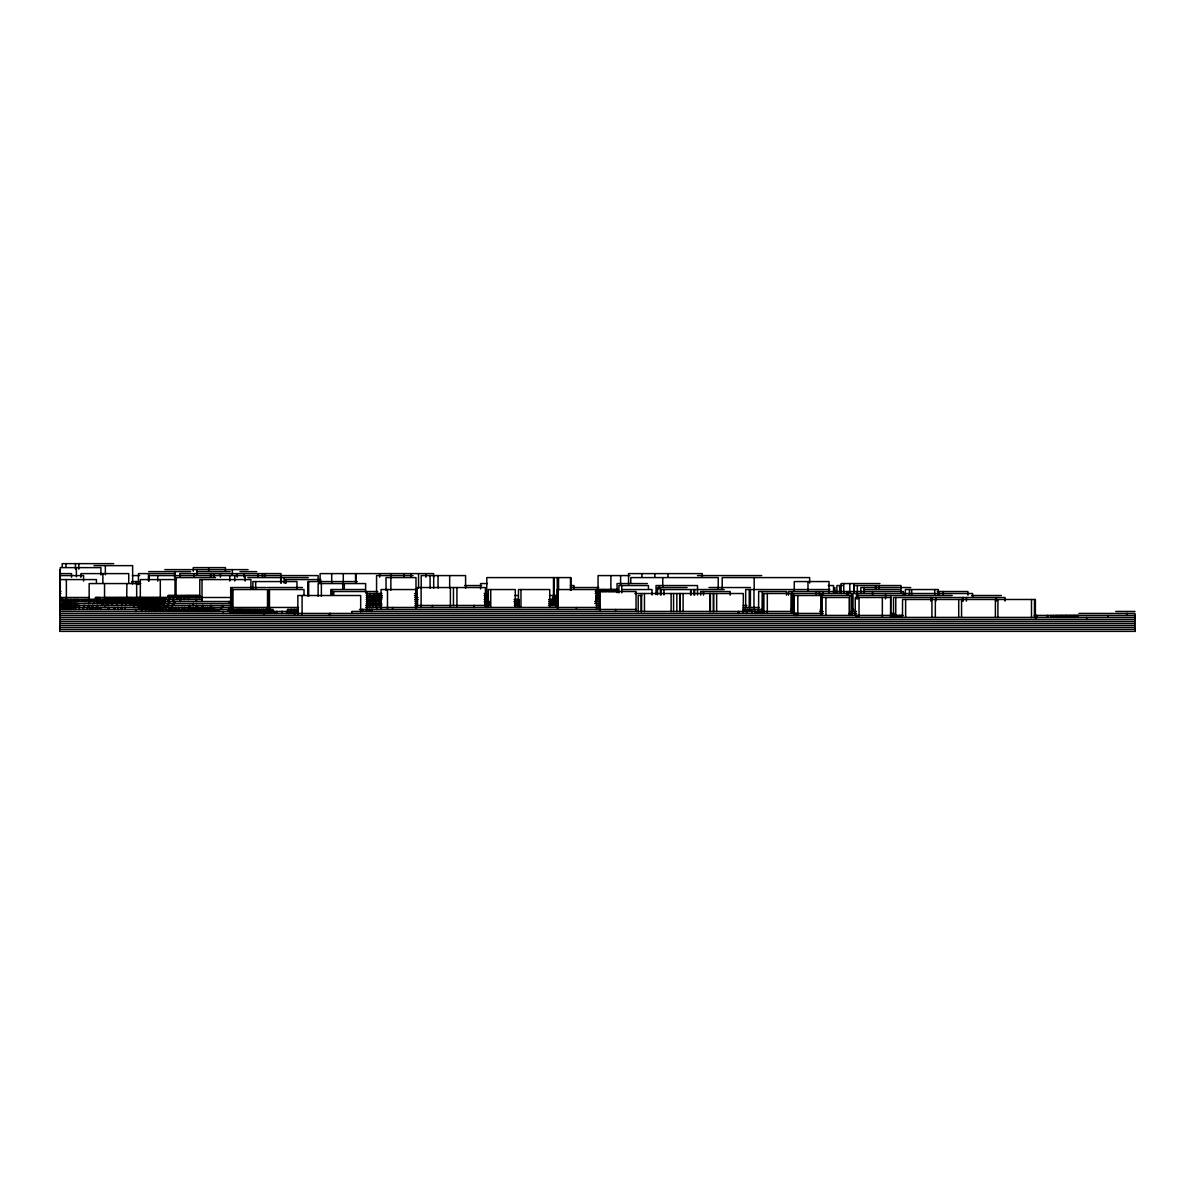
<?xml version="1.0" encoding="UTF-8"?>
<svg xmlns="http://www.w3.org/2000/svg" width="1195" height="1195" viewBox="0 0 1195 1195"><rect width="100%" height="100%" fill="white"/><g stroke="black" fill="none" stroke-linecap="round" stroke-linejoin="round"><path stroke-width="1.5" d="M60.004 597.5L60.004 627.375L1134.996 627.375M60.004 619.413L1134.996 619.413L1134.996 615.425L1034.228 615.425M113.719 563.637L62.215 563.637L62.215 567.311M94.032 565.638L132.645 565.638L132.645 583.892M164.82 569.612L248.067 569.612M148.688 571.613L190.602 571.613M198.056 571.613L230.187 571.613M239.941 571.613L256.716 571.613M59.75 573.6L71.536 573.6L71.536 577.215M59.75 575.587L83.605 575.587L83.605 581.069M132.361 575.587L139.666 575.587M413.067 575.587L376.559 575.587L376.559 593.691M629.825 575.587L598.053 575.587L598.053 590.076M697.462 575.587L761.708 575.587M215.518 577.588L175.023 577.588L175.023 595.693M247.798 577.588L308.19 577.588M59.75 579.575L96.436 579.575L96.436 583.19M175.994 579.575L140.323 579.575L140.323 597.829M132.062 581.562L139.173 581.562M357.26 581.562L307.862 581.562L307.862 596.051M140.711 583.563L89.162 583.563L89.162 599.995M487.44 583.563L480.554 583.563L480.554 588.986M647.376 583.563L617.068 583.563L617.068 592.615M879.923 583.563L841.101 583.563L841.101 592.69M464.646 585.55L481.615 585.55M570.418 585.55L574.018 585.55L574.018 589.195M828.24 585.55L833.527 585.55L833.527 592.795M842.4 585.55L836.888 585.55L836.888 592.854M265.977 587.537L230.695 587.537L230.695 607.463M267.187 587.537L302.469 587.537M570.493 587.537L598.71 587.537M687.08 587.537L657.549 587.537L657.549 594.781M709.023 587.537L750.49 587.537M898.745 587.537L860.833 587.537L860.833 593.019M899.88 587.537L910.665 587.537M231.725 589.538L267.516 589.538L267.516 611.437M365.177 589.538L330.836 589.538L330.836 594.961M617.666 589.538L557.214 589.538L557.214 607.643M622.461 589.538L651.992 589.538L651.992 594.961M724.185 589.538L691.098 589.538L691.098 594.961M829.778 589.538L745.68 589.538L745.68 607.643M863.836 589.538L900.238 589.538M59.75 591.525L60.9 591.525M377.814 591.525L332.434 591.525L332.434 595.14M595.259 591.525L636.039 591.525L636.039 611.437M937.283 591.525L967.89 591.525L967.89 595.17M59.75 593.512L60.9 593.512M366.223 593.512L382.012 593.512M414.516 593.512L416.502 593.512L416.502 595.513M484.229 593.512L486.709 593.512M595.259 593.512L599.248 593.512M634.874 593.512L743.32 593.512L743.32 613.438M824.102 593.512L851.945 593.512L851.945 613.438M933.713 593.512L852.961 593.512L852.961 611.616M934.52 593.512L972.611 593.512L972.611 597.186M366.223 595.513L382.012 595.513M414.516 595.513L417.01 595.513L417.01 601.488M484.229 595.513L487.216 595.513M514.612 595.513L518.316 595.513M549.819 595.513L557.423 595.513M599.248 595.513L595.752 595.513L595.752 601.488M641.76 595.513L638.205 595.513L638.205 611.81M821.114 595.513L794.018 595.513L794.063 615.425L794.152 613.438M858.055 595.513L952.206 595.513M971.64 595.513L1001.35 595.513M59.75 597.5L89.356 597.5M230.993 597.5L95.331 597.5L95.346 601.488M366.223 597.5L381.832 597.5M415.009 597.5L417.996 597.5M484.722 597.5L487.216 597.5M552.434 597.5L557.423 597.5M595.752 597.5L599.263 597.5M822.1 597.5L849.197 597.5L849.197 615.425M201.761 599.487L59.75 599.487L59.75 569.612M366.223 599.487L381.653 599.487L381.653 595.513M415.009 599.487L417.996 599.487M484.229 599.487L487.216 599.487M514.104 599.487L519.078 599.487L519.078 607.463M548.908 599.487L557.916 599.487M595.752 599.487L598.262 599.487L598.262 597.5M60.004 601.488L230.993 601.488M366.223 601.488L381.16 601.488L381.16 595.513M415.009 601.488L417.503 601.488M484.229 601.488L489.203 601.488L489.203 605.462M514.104 601.488L519.078 601.488M548.908 601.488L557.916 601.488M594.781 601.488L598.486 601.488M60.004 603.475L230.366 603.475M366.223 603.475L381.653 603.475L381.653 605.462L365.715 605.462M415.009 603.475L417.503 603.475M489.203 603.475L484.722 603.475L484.722 601.488M519.078 603.475L514.567 603.475L514.567 601.488M548.953 603.475L557.916 603.475M594.781 603.475L598.486 603.475M60.004 605.462L231.875 605.462M415.009 605.462L489.577 605.462M514.328 605.462L519.078 605.462M548.535 605.462L557.363 605.462L557.363 603.475M596.275 605.462L599.756 605.462M743.156 605.462L746.83 605.462M60.004 607.463L267.635 607.463L267.635 613.438M268.218 607.463L298.556 607.463M365.715 607.463L599.756 607.463M743.156 607.463L759.183 607.463M60.004 609.45L273.102 609.45L273.102 611.437M298.496 609.45L287.547 609.45L287.547 611.437M359.426 609.45L636.039 609.45M742.648 609.45L762.231 609.45M794.421 609.45L790.941 609.45L790.941 611.437M820.323 609.45L820.86 611.437M851.721 609.45L853.708 609.45M60.004 611.437L298.496 611.437M794.421 611.437L351.763 611.437L351.763 613.438M819.71 611.437L823.25 611.437M851.184 611.437L856.516 611.437M1115.772 611.437L1134.996 611.437M60.004 613.438L823.25 613.438M848.823 613.438L856.621 613.438M890.798 613.438L894.487 613.438M1078.921 613.438L1134.996 613.438L1134.996 629.362M903.136 615.425L60.004 615.425L60.004 589.538M60.004 617.412L1134.996 617.412M60.004 621.4L1134.996 621.4M60.004 623.387L1134.996 623.387M1134.996 625.388L60.004 625.388L59.989 629.362M1126.975 613.438L1126.975 615.425M1107.914 615.425L1107.914 617.412M1086.658 617.412L1086.658 619.413M1078.234 615.425L1078.234 617.412M1077.741 615.425L1077.741 617.412M1077.248 615.425L1077.248 617.412M1076.247 615.425L1076.247 617.412M1075.754 615.425L1075.754 617.412M1074.753 615.425L1074.753 617.412M1074.26 615.425L1074.26 617.412M1073.752 615.425L1073.752 617.412M1073.259 615.425L1073.259 617.412M1072.259 615.425L1072.259 617.412M1071.766 615.425L1071.766 617.412M1070.765 615.425L1070.765 617.412M1070.272 615.425L1070.272 617.412M1069.271 615.425L1069.271 617.412M1068.778 615.425L1068.778 617.412M1067.777 615.425L1067.777 617.412M1067.284 615.425L1067.284 617.412M1066.284 615.425L1066.284 617.412M1065.88 615.425L1065.88 617.412M1065.298 615.425L1065.298 617.412M1064.79 615.425L1064.79 617.412M1063.296 615.425L1063.296 617.412M1062.803 615.425L1062.803 617.412M1061.802 615.425L1061.802 617.412M1061.309 615.425L1061.309 617.412M1060.309 615.425L1060.309 617.412M1059.816 615.425L1059.816 617.412M1058.322 615.425L1058.322 617.412M1057.829 615.425L1057.829 617.412M1056.335 615.425L1056.335 617.412M1055.827 615.425L1055.827 617.412M1053.841 615.425L1053.841 617.412M1053.348 615.425L1053.348 617.412M1051.346 615.425L1051.346 617.412M1050.853 615.425L1050.853 617.412M1047.866 615.425L1047.866 617.412M1047.373 615.425L1047.373 617.412M1036.916 615.425L1036.916 617.412M1036.409 615.425L1036.409 617.412M1036.259 617.412L1036.259 619.413M1035.378 617.591L1035.378 599.487L902.554 599.487L902.479 617.412M1034.467 599.487L1034.467 617.591M1031.494 599.487L1031.494 617.591M1005.01 601.115L1005.01 597.5L893.516 597.5L893.516 615.604M997.915 599.487L997.915 617.591M996.301 597.5L996.301 601.115M995.39 599.487L995.39 617.412M966.411 597.5L966.411 601.115M962.961 597.5L962.961 601.115M962.662 597.5L962.662 601.115M961.557 599.487L961.557 617.412M958.719 599.487L958.719 617.412M943.318 591.525L943.318 595.17M939.24 591.525L939.24 595.17M938.314 594.961L938.314 589.538L905.377 589.538L905.377 594.961M935.79 597.5L935.79 601.115M935.341 599.487L935.341 617.412M934.699 589.538L934.699 595.005M931.966 597.5L931.891 617.412M930.771 597.5L930.771 601.115M911.666 589.538L911.666 595.005M909.455 589.538L909.41 595.005M905.631 599.487L905.631 617.412M903.42 595.17L903.42 591.525L788.491 591.525L788.491 595.14M901.478 615.425L901.478 617.412M900.985 592.854L900.985 585.55L875.816 585.55L875.816 589.195M900.985 615.425L900.985 617.412M899.491 615.425L899.491 617.412M898.984 615.425L898.984 617.412M897.027 615.425L897.027 617.412M896.504 615.425L896.504 617.412M895.772 597.5L895.772 615.604M895.01 615.425L895.01 617.412M894.502 615.425L894.502 617.412M893.009 615.425L893.009 617.412M892.516 615.425L892.516 617.412M891.022 615.425L891.022 617.412M890.798 595.513L890.798 615.425M890.529 617.412L890.633 597.5L855.247 597.5L855.247 615.604M885.54 593.512L885.54 598.949M882.343 597.5L882.343 617.412M879.102 585.55L879.102 589.195M875.457 589.165L875.457 585.55L854.141 585.55L854.141 592.795M872.559 591.525L872.559 595.14M864.164 587.537L864.164 593.019M859.041 597.5L859.041 617.412M857.696 593.512L857.696 598.949M857.338 585.55L857.338 592.795M857.233 615.425L857.233 617.412M856.74 615.425L856.8 617.412M856.516 593.512L856.516 598.949M856.217 615.425L856.232 617.412M853.857 583.563L853.857 592.615M852.707 609.45L852.707 611.437M852.304 615.425L852.304 595.513L822.026 595.513L822.1 615.425M851.706 609.45L851.721 611.437M851.736 613.438L851.736 615.425M849.869 595.513L849.869 615.425M849.794 583.563L849.794 592.615M848.271 591.525L848.271 595.14M847.21 591.525L847.21 595.14M843.76 583.563L843.76 592.69M839.637 585.55L839.637 592.854M834.917 587.537L834.917 592.974M829.031 592.317L829.031 581.562L794.272 581.562L794.272 590.524M825.894 597.5L825.894 615.425M822.922 591.525L822.922 595.14M821.428 613.438L821.428 593.512L793.226 593.512L793.226 611.616M821.07 593.512L821.114 615.425M819.367 591.525L819.367 595.14M816.334 591.525L816.334 595.14M809.657 583.055L809.657 577.588L722.198 577.588L722.198 588.537M807.984 581.562L807.984 590.524M797.812 595.513L797.812 615.425M797.468 613.438L797.468 615.425M797.035 613.438L796.975 615.425M796.542 613.438L796.482 615.425M796.049 613.438L795.989 615.425M795.571 613.438L795.497 615.425M794.615 613.438L794.615 615.425M793.585 593.512L793.585 611.616M792.927 609.45L792.927 611.437M792.434 609.45L792.434 611.437M792.046 591.525L792.046 609.629M791.941 611.437L791.941 613.438M791.434 613.438L791.598 593.512L763.396 593.512L763.396 611.616M791.239 593.512L791.239 611.616M786.504 595.14L786.504 591.525L758.661 591.525L758.571 611.437M767.309 593.512L767.309 613.438M764.053 611.437L764.053 613.438M763.754 593.512L763.754 613.438M762.559 611.437L762.559 613.438M762.216 591.525L762.066 613.438M760.573 611.437L760.573 613.438M760.065 611.437L760.065 613.438M758.078 609.45L758.078 613.438M757.585 611.437L757.585 613.438M755.584 611.437L755.584 613.438M755.091 609.45L755.091 613.438M754.598 609.45L754.598 611.437M754.179 577.588L754.179 590.36M753.97 589.538L753.97 609.45M752.103 609.45L752.103 613.438M751.61 609.45L751.61 611.437M750.415 589.538L750.415 607.643M749.609 609.45L749.609 611.437M749.235 589.538L749.235 607.643M749.116 609.45L749.116 611.437M748.115 609.45L748.115 611.437M747.622 609.45L747.622 611.437M746.621 611.437L746.621 613.438M746.128 609.45L746.128 611.437M745.635 609.45L745.635 611.437M744.634 609.45L744.634 611.437M744.141 609.45L744.141 611.437M743.141 609.45L743.141 611.437M738.704 611.437L738.704 613.438M738.211 611.437L738.226 613.438M730.175 595.14L730.175 591.525L700.643 591.525L700.643 595.14M718.225 588.537L718.225 577.588L630.766 577.588L630.766 583.055M716.656 593.512L716.656 611.616M713.788 593.512L713.788 611.616M713.266 593.512L713.266 611.616M710.398 593.512L710.398 611.616M709.77 593.512L709.77 611.616M703.511 591.525L703.511 595.14M702.316 577.215L702.316 573.6L628.555 573.6L628.555 584.46M697.507 589.165L697.507 585.55L656.04 585.55L656.04 594.602M697.521 589.538L697.521 594.961M694.654 589.538L694.654 594.961M693.966 589.538L693.966 594.961M690.635 594.961L690.635 589.538L661.104 589.538L661.104 594.961M683.107 593.512L683.107 611.616M680.239 593.512L680.239 611.616M679.716 593.512L679.716 611.616M676.848 593.512L676.848 611.616M673.562 593.512L673.562 611.616M671.127 593.512L671.127 611.616M668.05 573.6L668.05 577.215M663.972 589.538L663.972 594.961M662.747 577.588L662.747 586.715M660.417 587.537L660.417 594.781M658.983 585.55L658.983 589.165M654.845 573.6L654.845 577.215M648.437 589.195L648.437 585.55L618.905 585.55L618.905 592.854M644.463 593.512L644.463 611.616M641.879 573.6L641.879 577.215M641.595 593.512L641.595 611.616M641.073 595.513L641.073 611.81M621.773 585.55L621.773 592.854M620.608 575.587L620.608 584.639M617.173 589.538L617.173 591.525M616.665 589.538L616.665 591.525M616.172 589.538L616.172 591.525M615.679 589.538L615.679 591.525M615.604 609.45L615.604 611.437M615.171 589.538L615.171 591.525M614.678 589.538L614.678 591.525M614.185 589.538L614.185 591.525M613.677 589.538L613.677 591.525M613.184 589.538L613.184 591.525M612.691 589.538L612.691 591.525M612.184 589.538L612.184 591.525M611.691 589.538L611.691 591.525M611.198 589.538L611.198 591.525M610.884 575.587L610.884 590.076M610.69 589.538L610.69 591.525M610.197 589.538L610.197 591.525M609.704 589.538L609.704 591.525M609.196 589.538L609.196 591.525M608.703 589.538L608.703 591.525M608.21 589.538L608.21 591.525M607.209 589.538L607.209 591.525M606.716 589.538L606.716 591.525M606.209 589.538L606.209 591.525M605.716 589.538L605.716 591.525M605.223 589.538L605.223 591.525M604.715 589.538L604.715 591.525M604.222 589.538L604.222 591.525M603.729 589.538L603.729 591.525M603.221 589.538L603.221 591.525M602.728 589.538L602.728 591.525M602.235 589.538L602.235 591.525M601.727 589.538L601.727 591.525M601.234 589.538L601.234 591.525M600.741 589.538L600.741 591.525M600.234 589.538L600.159 611.437M599.696 589.538L599.696 591.525M599.248 589.538L599.263 609.629M598.74 591.525L598.74 593.512M598.74 595.513L598.74 597.5M598.247 589.538L598.247 593.512M597.754 589.538L597.754 593.512M597.769 597.5L597.784 599.487M597.246 589.538L597.246 597.5M596.753 589.538L596.783 601.488M596.529 589.538L596.529 609.45M596.2 589.538L596.26 593.512M596.26 595.513L596.26 597.5M596.26 599.487L596.26 601.488M595.752 589.538L595.752 591.525M576.423 607.463L576.423 609.45M570.956 590.36L570.956 577.588L486.813 577.588L486.709 607.463M570.493 577.588L570.493 590.36M558.543 577.588L558.543 590.36M558.199 589.538L558.199 609.45M557.647 577.588L557.647 590.255M557.348 577.588L557.423 599.487M556.915 595.513L556.915 607.463M556.422 597.5L556.422 603.475M556.422 605.462L556.422 607.463M555.929 603.475L555.929 605.462M555.421 595.513L555.421 605.462M554.928 595.513L554.883 605.462M554.39 597.5L554.39 599.487M554.435 601.488L554.435 605.462M554.047 577.588L553.927 603.475M553.524 577.588L553.434 605.462M552.941 597.5L552.941 599.487M552.941 601.488L552.941 605.462M552.434 599.487L552.389 605.462M551.941 599.487L551.941 605.462M551.403 599.487L551.448 603.475M550.94 599.487L550.94 605.462M550.447 601.488L550.447 605.462M549.954 599.487L549.954 605.462M549.73 607.463L549.73 589.538L518.481 589.538L518.481 607.463M549.446 599.487L549.446 605.462M520.96 589.538L520.96 607.463M518.54 599.487L518.585 605.462M518.077 599.487L518.077 601.488M518.077 605.462L518.077 607.463M517.584 599.487L517.54 607.463M517.091 599.487L517.091 605.462M516.584 599.487L516.584 603.475M516.091 599.487L516.091 605.462M515.598 599.487L515.598 601.488M515.553 603.475L515.553 605.462M515.299 607.463L515.299 589.538L488.352 589.538L488.352 607.463M515.09 599.487L515.09 603.475M490.742 589.538L490.742 607.463M488.71 601.488L488.71 603.475M487.709 601.488L487.709 603.475M487.216 601.488L487.216 607.463M486.216 593.512L486.216 603.475M485.663 593.512L485.723 605.462M485.424 607.463L485.424 587.537L417.16 587.537L417.16 607.463M485.215 593.512L485.215 595.513M485.215 599.487L485.2 605.462M484.722 595.513L484.722 599.487M474.266 605.462L474.266 607.463M474.161 605.462L474.161 607.463M465.587 588.269L465.587 575.587L421.193 575.587L421.193 588.269M456.923 587.537L456.923 607.463M453.458 587.537L453.458 605.641M450.395 587.537L450.395 607.463M449.664 575.587L449.664 588.269M438.042 575.587L438.042 588.134M433.695 575.587L433.695 588.269M433.576 577.215L433.576 573.6L320.096 573.6L320.096 582.562M432.381 605.462L432.381 607.463M430.08 575.587L430.08 588.269M425.853 573.6L425.853 577.215M421.118 587.537L421.118 607.463M418.549 573.6L418.549 588.089M417.473 599.487L417.503 605.462M416.965 603.475L416.965 605.462M416.502 597.5L416.502 599.487M416.502 601.488L416.502 605.462M416.009 603.475L415.98 577.588L386.015 577.588L386.015 590.255M416.009 605.462L416.009 607.463M415.83 609.45L415.83 589.538L381.056 589.538L381.056 609.45M415.516 595.513L415.516 601.488M415.516 605.462L415.516 607.463M410.826 573.6L410.826 577.215M404.224 573.6L404.224 577.215M392.587 607.463L392.587 609.45M390.87 577.588L390.87 590.255M390.75 573.6L390.75 577.215M387.479 589.538L387.479 609.45M381.16 603.475L381.16 605.462M380.652 595.513L380.652 601.488M380.159 595.513L380.159 599.487M380.159 603.475L380.159 607.463M379.637 573.6L379.637 577.215M379.666 595.513L379.577 599.487M379.666 601.488L379.666 607.463M379.159 593.512L379.159 605.462M379.069 597.5L379.069 599.487M378.666 593.512L378.666 601.488M378.666 603.475L378.666 605.462M378.576 597.5L378.576 599.487M378.173 595.513L378.113 599.487L378.068 597.5M377.665 595.513L377.665 599.487M377.575 597.5L377.575 599.487M377.172 595.513L377.172 601.488M377.172 603.475L377.172 605.462M377.172 607.463L377.172 609.45M377.067 597.5L377.067 599.487M376.679 593.512L376.679 595.513M376.679 601.488L376.619 597.5L376.544 599.487M376.679 603.475L376.679 609.45M376.171 593.512L376.111 599.487L376.037 597.5M376.171 601.488L376.171 603.475M376.171 605.462L376.171 607.463M375.678 595.513L375.603 599.487M375.678 601.488L375.678 605.462M375.514 597.5L375.514 599.487M375.185 595.513L375.185 601.488M375.185 603.475L375.185 605.462M375.006 597.5L375.006 599.487M374.677 595.513L374.677 601.488M374.513 597.5L374.513 599.487M374.184 593.512L374.095 599.487M374.184 603.475L374.184 605.462M374.005 597.5L374.005 599.487M373.691 593.512L373.602 599.487M373.691 603.475L373.691 605.462M373.438 597.5L373.438 599.487M373.139 595.513L373.139 597.5M373.184 599.487L373.184 603.475M373.184 605.462L373.184 607.463M372.885 597.5L372.885 599.487M372.691 595.513L372.691 597.5M372.691 599.487L372.691 607.463M372.526 597.5L372.526 599.487M372.198 603.475L372.198 605.462M372.168 609.45L372.183 611.437M371.69 595.513L371.69 597.5M371.69 599.487L371.69 601.488M371.69 609.45L371.675 611.437M371.197 595.513L371.197 597.5M371.197 599.487L371.197 601.488M371.197 603.475L371.197 605.462M371.182 609.45L371.197 611.437M370.704 595.513L370.704 597.5M370.704 601.488L370.704 605.462M370.196 593.512L370.196 597.5M370.196 599.487L370.196 603.475M369.703 593.512L369.643 597.5M369.703 599.487L369.703 601.488M369.703 605.462L369.703 607.463M369.703 609.45L369.703 611.437M369.21 595.513L369.21 597.5M369.21 603.475L369.21 607.463M369.21 609.45L369.21 611.437M368.702 599.487L368.702 605.462M368.209 595.513L368.209 597.5M368.209 599.487L368.209 603.475M367.716 595.513L367.716 597.5M367.716 599.487L367.716 601.488M367.716 603.475L367.716 605.462M367.209 599.487L367.209 601.488M367.209 603.475L367.209 605.462M366.775 591.525L366.716 611.437M366.223 609.45L366.223 611.437M365.64 592.69L365.64 583.563L318.124 583.563L318.124 596.335M362.727 609.45L362.727 611.437M362.234 609.45L362.234 611.437M360.681 611.81L360.681 595.513L297.839 595.513L297.839 615.425M355.901 573.6L355.901 582.652M355.542 573.6L355.542 582.652M344.309 583.563L344.309 589.03M343.294 573.6L343.294 582.652M342.711 583.563L342.711 589.03M333.719 591.525L333.719 595.14M332.12 589.538L332.12 594.961M331.702 573.6L331.702 582.652M330.328 613.438L330.283 615.425M329.342 613.438L329.327 615.425M321.38 583.563L321.38 596.335M320.753 583.19L320.753 579.575L285.351 579.575L285.351 583.19M318.871 579.575L318.871 583.19M318.154 581.069L318.154 575.587L149.151 575.587L149.151 581.069M308.668 581.562L308.668 596.051M304.008 595.005L304.008 589.538L268.218 589.538L268.218 607.792M302.096 595.513L302.096 615.425M298.003 611.437L298.003 613.438M297.51 611.437L297.51 613.438M296.972 588.866L296.972 581.562L252.862 581.562L252.862 588.866M296.509 609.45L296.509 613.438M296.016 609.45L296.016 613.438M295.509 611.437L295.509 613.438M295.016 611.437L295.016 613.438M294.523 609.45L294.523 615.425M294.015 609.45L294.015 613.438M293.522 611.437L293.522 613.438M293.029 611.437L293.029 613.438M292.028 611.437L292.028 613.438M291.535 609.45L291.535 613.438M291.027 609.45L291.027 613.438M290.534 611.437L290.534 613.438M290.041 611.437L290.041 613.438M289.534 611.437L289.534 613.438M289.041 611.437L289.041 613.438M288.548 611.437L288.548 613.438M288.04 609.45L288.04 613.438M287.054 611.437L287.054 613.438M286.546 611.437L286.546 613.438M285.993 579.575L285.993 583.19M284.156 577.588L284.156 583.055M282.274 611.437L282.274 613.438M282.065 611.437L282.065 613.438M281.871 611.437L281.871 613.438M281.318 577.588L281.318 583.011M280.959 577.275L280.959 573.6L179.758 573.6L179.758 577.215M280.676 577.588L280.676 583.011M277.091 611.437L277.091 613.438M276.598 611.437L276.598 613.438M274.596 611.437L274.596 613.438M274.103 611.437L274.103 613.438M272.609 611.437L272.609 613.438M272.116 611.437L272.116 613.438M270.623 609.45L270.623 613.438M270.115 609.45L270.115 613.438M269.472 589.538L269.472 611.437M269.129 611.437L269.129 613.438M268.621 611.437L268.621 613.438M267.127 607.463L267.247 613.438M266.634 611.437L266.634 613.438M266.141 611.437L266.141 613.438M265.634 609.45L265.634 611.437M265.245 573.6L265.245 577.275M265.141 609.45L265.141 613.438M264.648 611.437L264.648 613.438M264.304 613.438L264.304 615.425M264.14 611.437L264.14 613.438M263.647 609.45L263.647 613.438M263.154 609.45L263.154 613.438M262.751 611.437L262.751 613.438M262.541 573.6L262.541 577.215M262.153 611.437L262.153 613.438M261.66 609.45L261.66 613.438M261.152 609.45L261.152 613.438M260.659 611.437L260.659 613.438M260.166 611.437L260.166 613.438M259.659 609.45L259.659 613.438M259.166 609.45L259.166 613.438M258.673 611.437L258.673 613.438M258.165 611.437L258.165 613.438M257.971 573.6L257.971 577.215M257.672 609.45L257.672 613.438M257.179 609.45L257.179 613.438M256.671 611.437L256.671 613.438M256.178 609.45L256.178 613.438M255.67 581.562L255.67 588.866M255.685 609.45L255.685 613.438M255.177 611.437L255.177 613.438M254.684 609.45L254.684 613.438M254.191 609.45L254.191 613.438M253.684 611.437L253.684 613.438M253.191 609.45L253.191 613.438M252.698 609.45L252.698 613.438M252.19 611.437L252.19 613.438M251.697 609.45L251.697 613.438M251.204 609.45L251.204 613.438M250.92 588.702L250.92 579.575L199.789 579.575L199.789 597.829M250.696 611.437L250.696 613.438M250.203 609.45L250.203 611.437M249.71 609.45L249.71 613.438M249.277 611.437L249.277 613.438M248.709 609.45L248.709 613.438M248.261 609.45L248.216 613.438M247.709 609.45L247.709 613.438M247.216 609.45L247.216 613.438M246.215 609.45L246.215 613.438M245.767 609.45L245.782 613.438M245.229 609.45L245.229 613.438M245.124 575.587L245.124 581.069M244.721 609.45L244.721 613.438M244.228 611.437L244.228 613.438M244.064 573.6L244.064 577.215M243.735 609.45L243.735 613.438M243.287 609.45L243.287 611.437M242.734 609.45L242.734 613.438M242.241 609.45L242.301 613.438M241.734 609.45L241.734 613.438M241.241 609.45L241.241 613.438M240.748 609.45L240.748 611.437M240.24 609.45L240.24 613.438M239.747 609.45L239.807 613.438M239.254 609.45L239.254 613.438M238.746 609.45L238.746 613.438M238.253 609.45L238.253 611.437M237.76 609.45L237.76 613.438M237.267 573.6L237.267 577.215M237.252 609.45L237.312 613.438M236.759 609.45L236.759 613.438M236.266 609.45L236.266 613.438M235.266 609.45L235.266 611.437M234.758 575.587L234.758 581.069M234.773 609.45L234.773 613.438M234.265 611.437L234.265 613.438M233.772 609.45L233.772 611.437M233.279 609.45L233.279 613.438M232.98 589.538L232.98 609.614M232.771 611.437L232.771 613.438M232.353 569.612L232.353 575.094M232.278 607.463L232.278 611.437M231.875 587.537L231.785 611.437M230.784 609.45L230.784 613.438M230.291 609.45L230.291 613.438M229.798 575.587L229.798 581.069M229.291 601.488L229.291 603.475M229.291 607.463L229.291 609.45M228.798 601.488L228.798 603.475M228.798 607.463L228.798 609.45M228.29 609.45L228.29 611.437M227.797 609.45L227.797 611.437M225.437 571.27L225.437 567.625L193.291 567.625L193.291 571.27M223.346 611.437L223.346 613.438M222.823 605.462L222.823 607.463M222.315 605.462L222.315 607.463M221.329 607.463L221.329 609.45M220.821 607.463L220.821 609.45M220.448 573.6L220.448 577.215M219.327 609.45L219.327 611.437M218.834 609.45L218.834 611.437M217.341 609.45L217.341 611.437M216.848 609.45L216.848 611.437M215.847 609.45L215.847 611.437M215.354 609.45L215.354 611.437M214.353 609.45L214.353 611.437M213.995 573.6L213.995 577.215M213.86 607.463L213.86 611.437M213.352 607.463L213.352 609.45M212.859 609.45L212.859 611.437M212.366 609.45L212.366 611.437M211.859 607.463L211.859 611.437M211.366 605.462L211.366 611.437M211.186 573.6L211.186 577.215M210.873 605.462L210.873 607.463M210.873 609.45L210.873 611.437M210.559 573.6L210.559 577.215M210.365 609.45L210.365 611.437M209.872 607.463L209.827 611.437M209.379 607.463L209.379 611.437M208.647 567.625L208.647 571.27M208.378 609.45L208.378 611.437M207.885 607.463L207.885 611.437M207.377 607.463L207.377 611.437M206.884 609.45L206.884 611.437M206.347 609.45L206.347 611.437M205.884 609.45L205.884 611.437M205.391 607.463L205.391 609.45M204.898 607.463L204.898 611.437M204.39 609.45L204.39 611.437M203.897 609.45L203.897 611.437M203.404 607.463L203.404 611.437M202.896 605.462L202.851 611.437M202.403 605.462L202.403 607.463M202.403 609.45L202.403 611.437M202.015 579.575L202.015 601.488M201.402 607.463L201.402 611.437M200.909 607.463L200.909 611.437M199.909 597.5L199.909 595.513L168.032 595.513L168.032 597.5M199.909 609.45L199.909 611.437M199.416 595.513L199.416 597.5M199.416 609.45L199.416 611.437M198.923 595.513L198.923 597.5M198.923 607.463L198.878 611.437M198.415 595.513L198.415 597.5M198.415 607.463L198.415 611.437M197.922 595.513L197.922 597.5M197.429 595.513L197.429 597.5M197.429 609.45L197.429 611.437M197.265 569.612L197.265 575.094M197.055 569.612L197.055 575.049M196.921 595.513L196.921 597.5M196.921 605.462L196.921 607.463M196.921 609.45L196.921 611.437M196.428 595.513L196.428 597.5M196.428 599.487L196.428 601.488M196.428 605.462L196.428 607.463M196.383 609.45L196.383 611.437M195.935 595.513L195.935 597.5M195.935 599.487L195.935 601.488M195.935 607.463L195.935 611.437M195.427 595.513L195.427 597.5M195.427 607.463L195.427 609.45M194.934 595.513L194.934 597.5M194.934 609.45L194.934 611.437M194.441 595.513L194.441 597.5M194.441 609.45L194.441 611.437M194.262 573.6L194.262 577.215M193.934 595.513L193.934 597.5M193.441 595.513L193.441 597.5M193.441 603.475L193.441 605.462M193.441 607.463L193.441 611.437M192.948 595.513L192.948 597.5M192.948 603.475L192.948 605.462M192.948 607.463L192.948 611.437M192.44 595.513L192.44 597.5M191.947 595.513L191.947 597.5M191.947 609.45L191.947 611.437M191.454 595.513L191.454 597.5M191.454 609.45L191.454 611.437M190.946 595.513L190.946 597.5M190.946 607.463L190.946 609.45M190.453 595.513L190.453 597.5M190.453 607.463L190.453 611.437M189.96 595.513L189.96 597.5M189.96 605.462L189.96 607.463M189.96 609.45L189.96 611.437M189.452 595.513L189.452 597.5M189.452 605.462L189.452 607.463M188.959 595.513L188.959 597.5M188.959 609.45L188.959 611.437M188.466 595.513L188.466 599.487M188.466 607.463L188.466 611.437M187.959 595.513L187.959 599.487M187.959 607.463L187.929 611.437M187.466 595.513L187.466 597.5M187.466 609.45L187.466 611.437M186.973 595.513L186.973 597.5M186.465 595.513L186.465 597.5M186.465 609.45L186.465 611.437M185.972 595.513L185.972 597.5M185.972 609.45L185.972 611.437M185.479 595.513L185.479 597.5M184.926 595.513L184.926 597.5M184.971 607.463L184.971 611.437M184.478 595.513L184.478 599.487M184.478 607.463L184.478 611.437M183.985 597.5L183.985 599.487M183.477 595.513L183.477 597.5M183.477 609.45L183.477 611.437M182.984 609.45L182.984 611.437M182.491 595.513L182.491 597.5M182.491 607.463L182.491 609.45M181.984 595.513L181.984 597.5M181.984 607.463L181.984 611.437M181.491 595.513L181.491 597.5M181.491 609.45L181.491 611.437M180.953 595.513L180.998 599.487M180.49 597.5L180.49 601.488M179.997 599.487L179.997 601.488M179.997 609.45L179.997 611.437M179.504 609.45L179.504 611.437M178.996 595.513L178.996 597.5M178.996 607.463L178.996 609.45M178.503 595.513L178.503 597.5M178.503 607.463L178.503 611.437M178.01 609.45L178.01 611.437M177.502 597.5L177.502 599.487M177.009 595.513L177.009 599.487M176.457 595.513L176.516 597.5M176.516 609.45L176.516 611.437M176.053 577.588L176.053 597.5M176.009 607.463L176.009 611.437M175.516 607.463L175.516 609.45M175.023 571.613L175.023 577.036M175.023 601.488L175.023 603.475M175.023 609.45L175.023 611.437M174.47 577.245L174.47 573.6L138.426 573.6L138.426 584.549M174.515 601.488L174.515 603.475M174.515 609.45L174.515 611.437M173.499 595.513L173.529 601.488M173.529 603.475L173.529 605.462M173.021 597.5L173.021 601.488M173.021 603.475L173.021 605.462M173.021 609.45L173.021 611.437M172.483 595.513L172.498 597.5M172.528 607.463L172.528 611.437M172.005 595.513L171.975 597.5M172.035 605.462L172.035 609.45M171.527 605.462L171.527 607.463M171.034 595.513L170.99 597.5M171.034 609.45L171.034 611.437M170.497 595.513L170.512 597.5M170.541 609.45L170.541 611.437M170.019 595.513L169.989 597.5M169.511 595.513L169.541 599.487M169.541 601.488L169.541 603.475M169.541 607.463L169.541 609.45M169.003 595.513L169.048 599.487M169.048 601.488L169.048 603.475M169.048 607.463L169.048 611.437M168.495 595.513L168.495 597.5M168.54 599.487L168.54 601.488M168.54 609.45L168.54 611.437M168.047 599.487L168.047 601.488M168.047 603.475L168.047 605.462M167.554 603.475L167.554 607.463M167.046 605.462L167.046 607.463M166.553 609.45L166.553 611.437M166.06 597.5L166.06 599.487M166.06 607.463L166.06 611.437M165.552 597.5L165.552 599.487M165.552 607.463L165.552 609.45M165.059 601.488L165.059 603.475M164.566 599.487L164.566 603.475M164.566 605.462L164.566 607.463M164.059 599.487L164.059 601.488M164.059 603.475L164.059 607.463M163.566 597.5L163.566 599.487M163.566 603.475L163.566 605.462M163.566 609.45L163.566 611.437M163.073 597.5L163.073 599.487M163.073 607.463L163.073 611.437M162.565 601.488L162.565 603.475M162.565 605.462L162.565 609.45M162.072 601.488L162.072 603.475M162.072 605.462L162.072 607.463M161.579 597.5L161.579 601.488M161.579 603.475L161.579 605.462M161.579 607.463L161.579 609.45M161.071 597.5L161.071 601.488M161.071 603.475L161.071 605.462M161.071 607.463L161.071 609.45M160.578 597.5L160.578 599.487M160.578 605.462L160.578 607.463M160.578 609.45L160.578 611.437M160.294 579.575L160.294 597.829M160.085 597.5L160.085 599.487M160.085 601.488L160.085 603.475M160.085 605.462L160.085 607.463M160.085 609.45L160.085 611.437M159.547 597.5L159.547 599.487M159.577 601.488L159.577 603.475M159.577 607.463L159.577 609.45M159.084 597.5L159.084 599.487M159.084 603.475L159.084 605.462M159.084 607.463L159.084 609.45M158.591 599.487L158.591 601.488M158.591 603.475L158.591 607.463M158.084 597.5L158.084 601.488M158.084 605.462L158.084 607.463M157.74 575.587L157.74 581.069M157.591 597.5L157.591 599.487M157.591 601.488L157.591 603.475M157.591 609.45L157.591 611.437M157.098 597.5L157.098 599.487M157.098 601.488L157.098 603.475M157.098 605.462L157.098 611.437M156.59 597.5L156.59 599.487M156.59 603.475L156.59 609.45M156.067 597.5L156.097 601.488M156.097 603.475L156.097 605.462M155.604 597.5L155.604 603.475M155.604 607.463L155.604 609.45M155.096 601.488L155.096 603.475M155.096 605.462L155.096 609.45M154.603 597.5L154.603 599.487M154.603 603.475L154.603 607.463M154.603 609.45L154.603 611.437M154.11 597.5L154.11 601.488M154.11 603.475L154.11 605.462M154.11 609.45L154.11 611.437M153.602 597.5L153.602 601.488M153.602 607.463L153.602 609.45M153.109 597.5L153.109 599.487M153.109 601.488L153.109 609.45M152.616 597.5L152.616 599.487M152.616 601.488L152.616 607.463M152.109 597.5L152.109 599.487M151.616 597.5L151.616 601.488M151.616 607.463L151.616 611.437M151.123 597.5L151.123 611.437M150.615 597.5L150.615 599.487M150.615 601.488L150.615 607.463M150.122 607.463L150.122 609.45M149.629 597.5L149.629 603.475M149.629 607.463L149.629 609.45M149.121 597.5L149.121 607.463M149.121 609.45L149.121 611.437M148.628 597.5L148.628 599.487M148.628 603.475L148.628 611.437M148.449 573.6L148.449 580.904M148.135 597.5L148.135 599.487M148.135 607.463L148.135 609.45M147.627 597.5L147.627 603.475M147.134 597.5L147.134 609.45M146.641 603.475L146.641 609.45M146.134 597.5L146.134 601.488M146.134 609.45L146.134 611.437M145.641 597.5L145.641 605.462M145.641 609.45L145.641 611.437M145.148 597.5L145.148 599.487M145.148 601.488L145.148 609.45M144.64 597.5L144.64 599.487M144.64 605.462L144.64 609.45M144.147 599.487L144.147 601.488M143.654 597.5L143.654 605.462M143.654 607.463L143.654 609.45M143.146 597.5L143.146 599.487M143.146 601.488L143.146 609.45M142.653 597.5L142.653 599.487M142.653 605.462L142.653 607.463M142.16 597.5L142.16 601.488M142.16 607.463L142.16 611.437M141.652 597.5L141.652 605.462M141.652 607.463L141.652 611.437M141.159 597.5L141.159 599.487M141.159 601.488L141.159 605.462M140.666 597.5L140.666 601.488M140.666 605.462L140.666 609.45M140.159 597.5L140.159 603.475M140.159 605.462L140.159 609.45M139.666 597.5L139.666 599.487M139.666 601.488L139.666 605.462M139.173 597.5L139.173 599.487M139.173 603.475L139.173 605.462M139.173 607.463L139.173 609.45M138.665 597.5L138.665 601.488M138.665 607.463L138.665 609.45M138.172 597.5L138.172 603.475M138.172 605.462L138.172 607.463M137.679 601.488L137.679 607.463M137.171 597.5L137.171 601.488M137.171 603.475L137.171 605.462M136.663 583.563L136.678 601.488M136.2 581.562L136.2 583.563M136.185 597.5L136.185 599.487M136.185 601.488L136.185 603.475M136.185 609.45L136.185 611.437M135.677 581.562L135.677 583.563M135.632 597.5L135.632 599.487M135.677 601.488L135.677 603.475M135.677 609.45L135.677 611.437M135.184 597.5L135.184 601.488M135.184 603.475L135.184 605.462M134.691 599.487L134.691 601.488M134.691 603.475L134.691 605.462M134.184 597.5L134.184 599.487M134.184 601.488L134.184 603.475M134.184 605.462L134.184 607.463M133.691 599.487L133.691 603.475M133.691 605.462L133.691 607.463M133.198 597.5L133.198 601.488M132.69 603.475L132.69 605.462M132.197 581.562L132.197 583.563M132.197 597.5L132.197 605.462M131.704 597.5L131.704 603.475M131.196 597.5L131.196 599.487M130.703 597.5L130.703 601.488M130.21 597.5L130.21 605.462M129.702 597.5L129.702 605.462M129.209 597.5L129.209 601.488M128.731 582.891L128.731 573.6L80.901 573.6L80.901 577.319M128.716 597.5L128.687 601.488M128.209 597.5L128.209 603.475M127.716 597.5L127.716 599.487M127.716 601.488L127.716 603.475M127.223 597.5L127.223 601.488M126.864 583.563L126.715 601.488M126.177 597.5L126.222 601.488M126.222 603.475L126.222 605.462M125.729 597.5L125.729 605.462M125.221 599.487L125.221 603.475M125.221 607.463L125.221 609.45M124.728 597.5L124.728 601.488M124.728 607.463L124.728 609.45M124.235 597.5L124.235 601.488M123.682 597.5L123.727 603.475M123.234 597.5L123.234 603.475M122.741 599.487L122.741 601.488M122.234 597.5L122.234 601.488M122.234 603.475L122.234 605.462M121.741 597.5L121.741 601.488M121.741 603.475L121.741 605.462M121.741 607.463L121.741 609.45M121.248 597.5L121.248 603.475M121.248 607.463L121.248 609.45M120.74 597.5L120.74 603.475M120.247 597.5L120.247 601.488M119.754 597.5L119.754 601.488M119.201 597.5L119.246 603.475M118.753 597.5L118.753 603.475M118.26 599.487L118.26 601.488M118.26 607.463L118.26 609.45M117.752 597.5L117.752 601.488M117.752 607.463L117.752 609.45M117.259 597.5L117.259 605.462M116.722 597.5L116.766 605.462M116.259 597.5L116.259 601.488M115.766 599.487L115.766 603.475M115.273 597.5L115.273 603.475M114.765 597.5L114.765 601.488M114.765 607.463L114.765 609.45M114.272 599.487L114.272 601.488M114.272 607.463L114.272 609.45M113.779 597.5L113.779 603.475M113.271 597.5L113.271 603.475M112.778 599.487L112.778 601.488M112.285 597.5L112.285 599.487M112.285 601.488L112.285 605.462M111.777 597.5L111.777 605.462M111.284 599.487L111.284 601.488M110.791 597.5L110.791 603.475M110.284 597.5L110.284 603.475M109.761 597.5L109.761 601.488M109.298 597.5L109.298 603.475M108.79 597.5L108.79 599.487M108.79 601.488L108.79 603.475M108.79 607.463L108.79 609.45M108.297 599.487L108.297 601.488M108.297 607.463L108.297 609.45M107.804 597.5L107.804 605.462M107.296 597.5L107.296 605.462M106.803 597.5L106.803 601.488M106.31 597.5L106.31 603.475M105.802 599.487L105.802 603.475M105.354 565.638L105.354 574.765M105.309 597.5L105.265 601.488M105.309 605.462L105.309 607.463M104.816 597.5L104.816 603.475M104.816 605.462L104.816 607.463M104.533 583.563L104.533 598.157M104.309 601.488L104.309 603.475M103.816 599.487L103.816 601.488M103.323 599.487L103.323 601.488M102.875 573.6L102.875 582.891M102.785 599.487L102.785 601.488M102.815 603.475L102.815 605.462M102.322 599.487L102.322 605.462M101.829 601.488L101.829 603.475M100.918 574.974L100.918 567.625L60.303 567.625L60.303 591.525M100.828 599.487L100.828 601.488M100.828 607.463L100.828 609.45M100.305 597.5L100.335 603.475M100.335 607.463L100.335 609.45M99.827 601.488L99.827 603.475M99.319 597.5L99.305 599.487M98.812 597.5L98.841 601.488M98.319 597.5L98.334 601.488M98.334 607.463L98.334 609.45M97.841 597.5L97.811 599.487M97.841 601.488L97.841 603.475M97.841 607.463L97.841 609.45M97.318 597.5L97.348 603.475M97.348 605.462L97.348 607.463M96.825 597.5L96.84 601.488M96.84 605.462L96.84 607.463M96.302 597.5L96.332 599.487M95.824 597.5L95.809 599.487M95.854 607.463L95.854 609.45M95.346 607.463L95.346 609.45M94.853 599.487L94.853 601.488M94.36 601.488L94.36 603.475M93.852 599.487L93.852 603.475M93.359 599.487L93.359 601.488M92.822 599.487L92.822 601.488M92.866 605.462L92.866 609.45M92.359 599.487L92.359 601.488M92.359 605.462L92.359 609.45M91.373 599.487L91.373 601.488M90.865 599.487L90.865 601.488M90.372 599.487L90.372 601.488M90.372 607.463L90.372 609.45M89.879 599.487L89.879 601.488M89.879 607.463L89.879 609.45M89.371 599.487L89.371 603.475M88.878 599.487L88.878 603.475M88.878 605.462L88.878 607.463M88.385 599.487L88.385 601.488M88.385 605.462L88.385 607.463M87.384 599.487L87.384 601.488M87.384 607.463L87.384 609.45M86.891 599.487L86.891 601.488M86.891 607.463L86.891 609.45M85.891 599.487L85.891 601.488M85.398 599.487L85.398 601.488M84.397 599.487L84.397 601.488M84.397 605.462L84.397 607.463M83.904 599.487L83.904 601.488M83.904 605.462L83.904 607.463M83.396 607.463L83.396 609.45M82.903 607.463L82.903 609.45M81.902 599.487L81.902 601.488M81.379 599.487L81.379 601.488M79.423 605.462L79.423 609.45M78.915 599.487L78.915 601.488M78.915 605.462L78.915 609.45M78.795 563.637L78.795 569.119M78.422 599.487L78.422 601.488M77.421 599.487L77.421 601.488M77.421 603.475L77.421 605.462M76.928 599.487L76.928 601.488M76.928 603.475L76.928 605.462M76.39 567.625L76.39 576.812M76.435 599.487L76.435 601.488M76.435 605.462L76.435 607.463M75.927 605.462L75.927 607.463M75.434 563.637L75.434 569.119M75.434 599.487L75.434 601.488M75.434 603.475L75.434 605.462M75.434 607.463L75.434 609.45M74.941 599.487L74.941 605.462M74.941 607.463L74.941 609.45M74.434 601.488L74.434 603.475M74.434 605.462L74.434 609.45M73.941 599.487L73.941 601.488M73.985 605.462L73.941 609.45M73.448 599.487L73.448 601.488M73.448 603.475L73.448 609.45M72.94 603.475L72.94 607.463M72.447 605.462L72.447 607.463M71.954 599.487L71.954 601.488M71.954 603.475L71.984 609.45M71.446 599.487L71.446 609.45M70.953 601.488L70.953 603.475M70.953 605.462L70.953 609.45M70.46 599.487L70.46 601.488M70.46 603.475L70.46 609.45M69.952 599.487L69.952 601.488M69.952 603.475L69.952 605.462M69.459 605.462L69.459 609.45M68.966 599.487L68.966 601.488M68.966 603.475L68.966 609.45M68.459 599.487L68.459 609.45M67.966 601.488L67.966 603.475M67.966 605.462L67.966 609.45M67.473 599.487L67.473 601.488M67.473 605.462L67.473 609.45M66.965 599.487L66.965 601.488M66.965 603.475L66.965 605.462M66.965 607.463L66.965 609.45M66.472 599.487L66.472 601.488M66.472 603.475L66.472 607.463M66.367 579.575L66.367 599.487M65.964 563.637L65.964 567.311M65.979 599.487L65.979 601.488M66.009 605.462L65.979 609.45M65.441 599.487L65.441 601.488M65.471 603.475L65.471 609.45M64.978 599.487L64.978 601.488M64.978 603.475L64.978 609.45M64.485 601.488L64.485 603.475M64.485 605.462L64.485 609.45M63.977 599.487L63.977 603.475M63.977 605.462L63.977 609.45M63.484 599.487L63.484 601.488M63.484 607.463L63.484 609.45M62.947 599.487L62.947 601.488M62.991 603.475L62.991 609.45M62.484 599.487L62.484 601.488M62.484 603.475L62.484 609.45M61.991 599.487L61.991 601.488M61.991 607.463L61.991 609.45M61.498 597.5L61.498 601.488M61.498 605.462L61.498 607.463M60.99 597.5L60.99 601.488M60.99 603.475L60.99 607.463M60.497 599.487L60.497 601.488M60.527 603.475L60.527 605.462M1135.25 629.362L59.75 629.362L59.75 631.363L1135.25 631.363L1135.25 629.362M795.093 615.425L795.093 613.438L795.019 615.425M329.805 615.425L329.835 613.438L329.775 615.425"/></g></svg>
